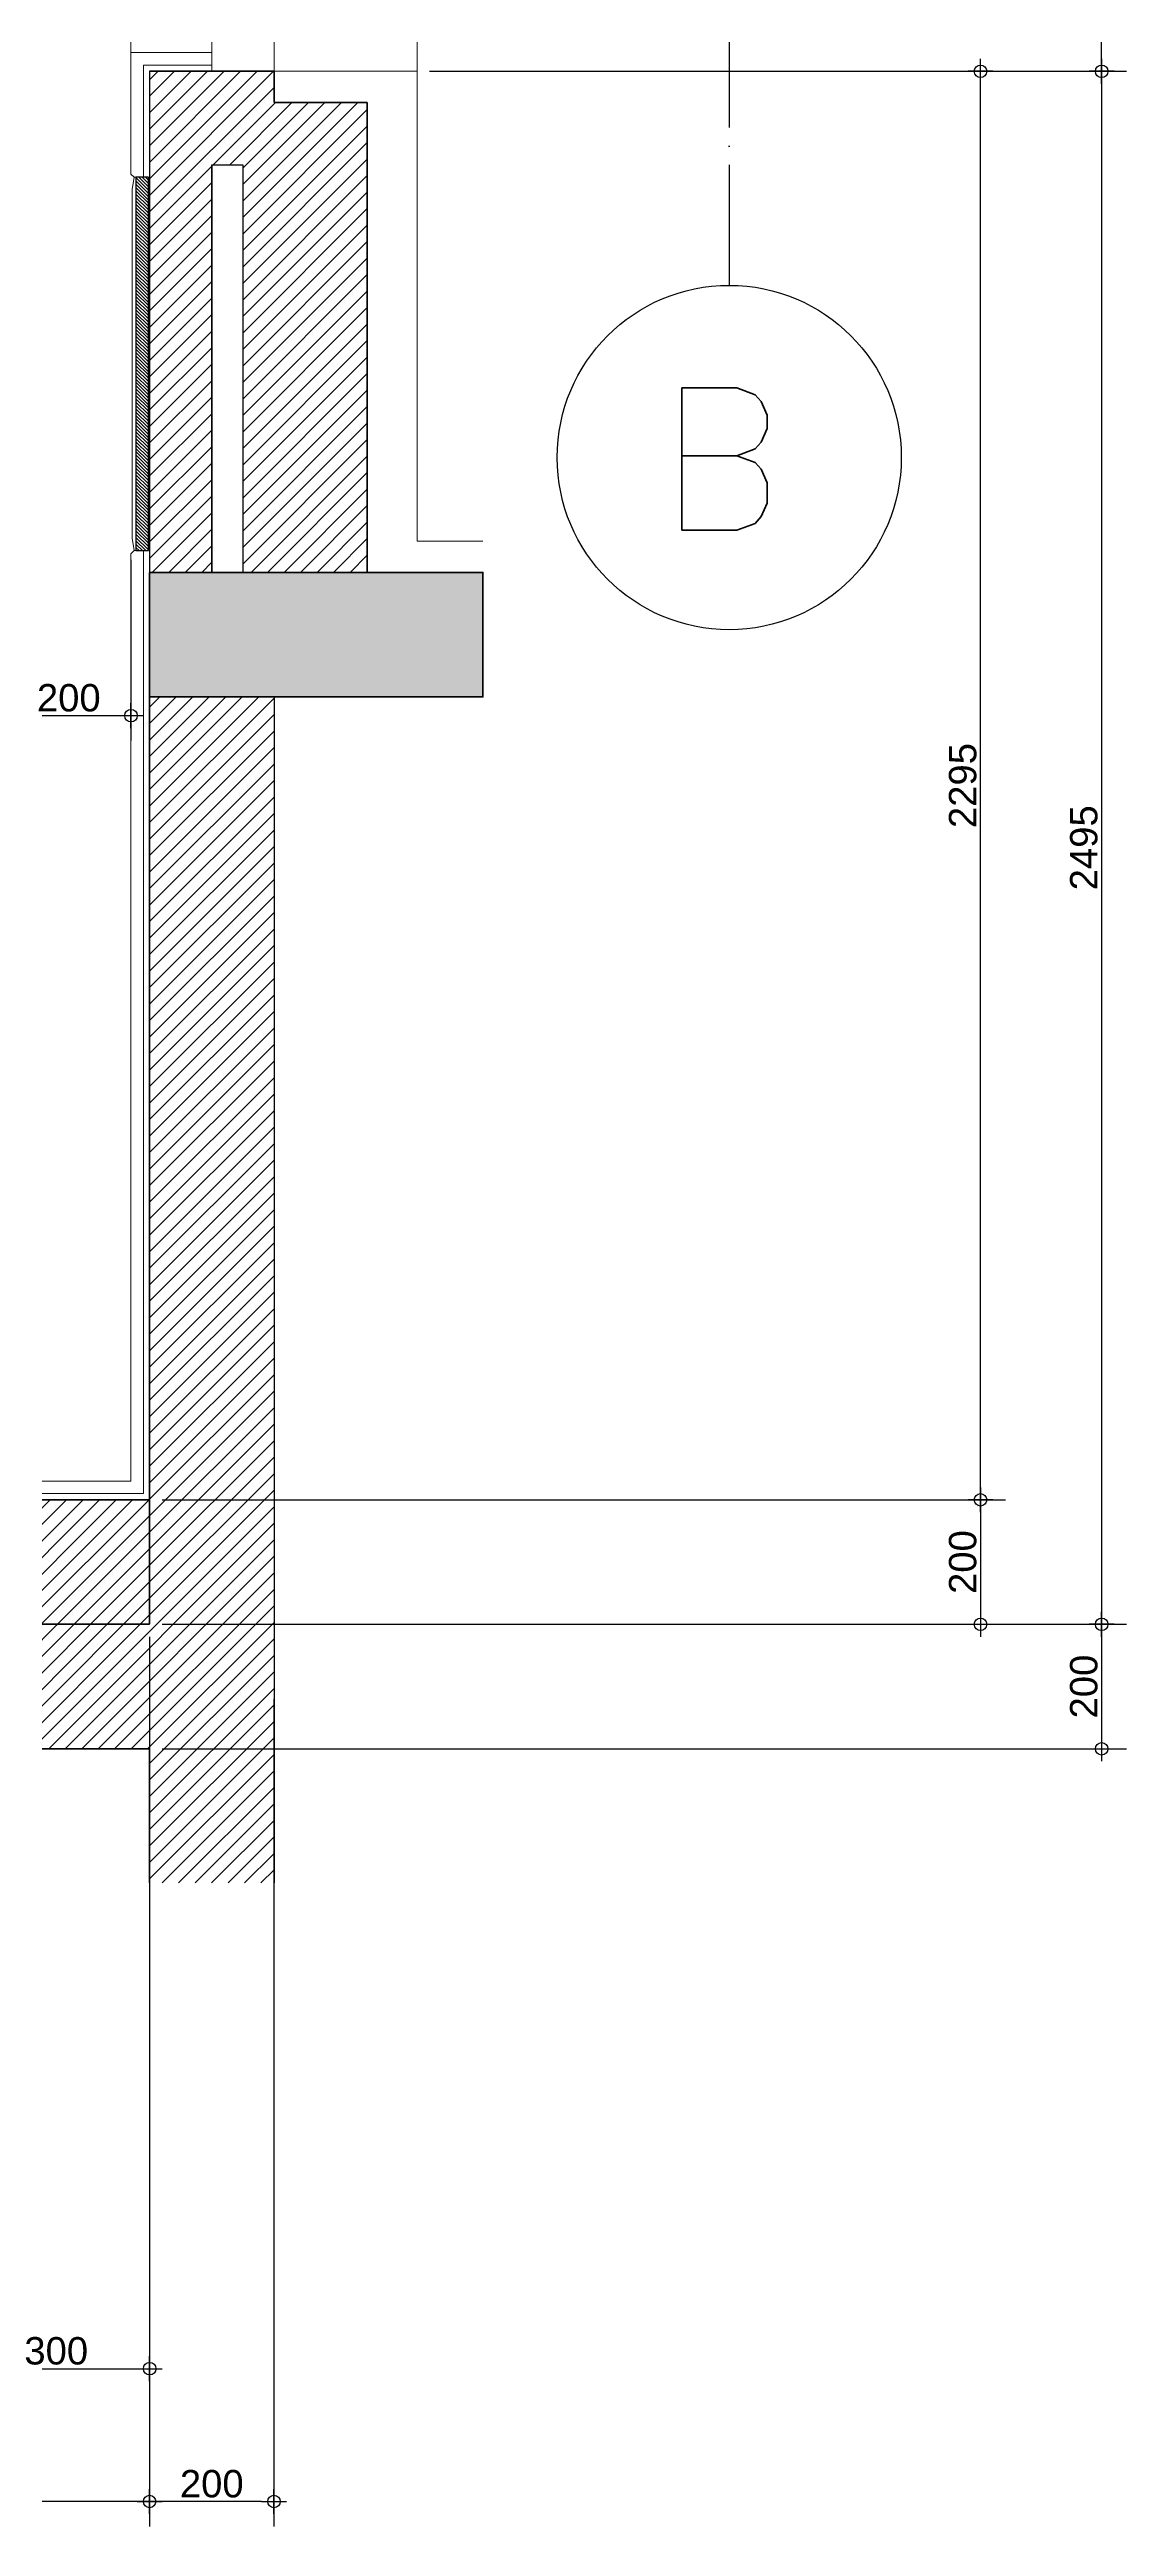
# Model space of a CAD drawing. Header units: inches. Extents: x 258415 to 640093, y 441672 to 945769.
# Drawn here: x 330929 to 332661, y 466265 to 470244 of the extents above; entities that cross this region are included whole.
import ezdxf

# ---------------------------------------------------------------- set-up
doc = ezdxf.new("R2010")
doc.units = ezdxf.units.IN
doc.header["$MEASUREMENT"] = 0
doc.linetypes.add('ACAD_ISO04W100', pattern=[30, 24, -3, 0, -3])
doc.linetypes.add('HIDDEN', pattern=[0.375, 0.25, -0.125])
for name, color, linetype in [('A-DIMESNION-1', 7, 'Continuous'), ('CQ Grg Gypsum', 41, 'Continuous'), ('CQ Wall plan', 3, 'Continuous'), ('CQ Wood Section', 60, 'Continuous'), ('Layer1', 1, 'Continuous'), ('xref grd floor$2$CQ Wall hatch_CHB', 8, 'Continuous')]:
    doc.layers.add(name, color=color, linetype=linetype)
for name, color, linetype, lineweight in [('A-GLAZ', 134, 'Continuous', 18), ('CQ Marble', 6, 'Continuous', 0), ('CQ Mirror-Glass', 4, 'Continuous', 0), ('CQ plan and elev dimension', 252, 'Continuous', 35), ('CQ wooh hatch', 8, 'HIDDEN', 18), ('xref grd floor$0$A-WALL-TILE', 8, 'Continuous', 9), ('xref grd floor$0$XREF-V2-GF_COLS$0$A-COLS', 5, 'Continuous', 40), ('xref grd floor$0$XREF-V2-GF_COLS$0$A-COLS-PATT', 253, 'Continuous', 20)]:
    doc.layers.add(name, color=color, linetype=linetype, lineweight=lineweight)
doc.styles.get("Standard").update_dxf_attribs({"font": 'arial.ttf'})
doc.styles.add('STYL-CONCEPT', font='romans.shx')
doc.dimstyles.new('CQ Anno', dxfattribs={"dimscale": 40, "dimtxt": 2.2, "dimasz": 0.75, "dimexe": 1, "dimexo": 0.5, "dimgap": 0.5, "dimtad": 1, "dimrnd": 1, "dimdsep": 46, "dimtxsty": 'Standard', "dimblk": 'x-04-bw-gf-dim-50$0$DIM12', "dimcen": 0.0025, "dimdle": 0.5, "dimclrd": 8, "dimclre": 8, "dimclrt": 2, "dimazin": 2, "dimtfac": 1, "dimtix": 1, "dimtmove": 1, "dimatfit": 0, "dimfxl": 50, "dimtolj": 1, "dimtzin": 0, "dimlwd": -1, "dimarcsym": 1})
pattern_1 = [(45, (0, 0), (-13.25825215, 13.25825215), [])]

# ---------------------------------------------------------------- blocks, each defined once
blk = doc.blocks.new('ff-12 wall plan')
at = {"layer": 'xref grd floor$0$XREF-V2-GF_COLS$0$A-COLS-PATT'}
blk.add_hatch(color=256, dxfattribs=at).paths.add_polyline_path([(312435.4, 469404.1), (312435.4, 469204.1), (312971.3, 469204.1), (312971.3, 469404.1)])
at = {"layer": 'xref grd floor$2$CQ Wall hatch_CHB'}
h = blk.add_hatch(dxfattribs=at)
h.set_pattern_fill('ANSI31,_O', color=8, scale=150)
h.set_pattern_definition(pattern_1)
h.paths.add_polyline_path([(312785.4, 469404.1), (312785.4, 470159.1), (312635.4, 470159.1), (312635.4, 470209.1), (312435.4, 470209.1), (312435.4, 469404.1), (312535.4, 469404.1), (312535.4, 470059.1), (312585.4, 470059.1), (312585.4, 469404.1)])
h = blk.add_hatch(dxfattribs=at)
h.set_pattern_fill('ANSI31,_O', color=8, scale=150)
h.set_pattern_definition(pattern_1)
h.paths.add_polyline_path([(312635.4, 469204.1), (312635.4, 467298.6), (312435.4, 467298.6), (312435.4, 467514.1), (308955.4, 467514.1), (308955.4, 467298.6), (308755.4, 467298.6), (308755.4, 467614.1), (308408.5, 467614.1), (308408.5, 467814.1), (308755.4, 467814.1), (308755.4, 468804.1), (308955.4, 468804.1), (308955.4, 467714.1), (312435.4, 467714.1), (312435.4, 469204.1)])
h = blk.add_hatch(dxfattribs=at)
h.set_pattern_fill('ANSI31,_O', color=8, scale=150)
h.set_pattern_definition(pattern_1)
h.paths.add_polyline_path([(310982, 467914.1), (311282.5, 467914.1), (311282.5, 467714.1), (310982, 467714.1)])
h.paths.add_polyline_path([(312135, 467914.1), (312435.4, 467914.1), (312435.4, 467714.1), (312135, 467714.1)])
at = {"layer": 'A-GLAZ', "elevation": 0}
for points in [[(312635.5, 471109.1), (312535.4, 471109.1), (312535.4, 470209.1), (312635.5, 470209.1)], [(312635.5, 470209.1), (312535.4, 470209.1), (312535.4, 470259.1), (312635.5, 470259.1)]]:
    blk.add_lwpolyline(points, close=True, dxfattribs=at)
at = {"layer": 'CQ Wall plan'}
for p, q in [((312435.4, 470209.1, 0), (312635.4, 470209.1, 0)), ((312435.4, 470209.1, 0), (312435.4, 469404.1, 0)), ((312635.4, 470209.1, 0), (312635.4, 470159.1, 0)), ((312635.4, 470159.1, 0), (312785.4, 470159.1, 0)), ((312785.4, 470159.1, 0), (312785.4, 469404.1, 0)), ((312535.4, 470059.1, 0), (312535.4, 469404.1, 0)), ((312535.4, 470059.1, 0), (312585.4, 470059.1, 0)), ((312585.4, 470059.1, 0), (312585.4, 469404.1, 0)), ((312435.4, 469204.1, 0), (312435.4, 467714.1, 0)), ((312635.4, 469204.1, 0), (312635.4, 467298.6, 0)), ((311301.4, 467714.1, 0), (312435.4, 467714.1, 0)), ((308955.4, 467514.1, 0), (312435.4, 467514.1, 0)), ((312435.4, 467514.1, 0), (312435.4, 467298.6, 0))]:
    blk.add_line(p, q, dxfattribs=at)
at = {"layer": 'CQ Wall plan', "elevation": 0}
for points in [[(312785.4, 469404.1), (312785.4, 470159.1), (312635.4, 470159.1), (312635.4, 470209.1), (312435.4, 470209.1), (312435.4, 469404.1), (312535.4, 469404.1), (312535.4, 470059.1), (312585.4, 470059.1), (312585.4, 469404.1)], [(312135, 467914.1), (312435.4, 467914.1), (312435.4, 467714.1), (312135, 467714.1)]]:
    blk.add_lwpolyline(points, close=True, dxfattribs=at)
for points in [[(310982, 467714.1), (312435.4, 467714.1), (312435.4, 469204.1), (312635.4, 469204.1), (312635.4, 467298.6)], [(312435.4, 467914.1), (312135, 467914.1), (312135, 467714.1), (311308, 467714.1), (311282.5, 467714.1), (311282.5, 467914.1), (310982, 467914.1)], [(312435.4, 467298.6), (312435.4, 467514.1), (308955.4, 467514.1), (308955.4, 467298.6)]]:
    blk.add_lwpolyline(points, dxfattribs=at)
at = {"layer": 'xref grd floor$0$A-WALL-TILE'}
for p, q in [((312865.4, 471734.1, 0), (312865.4, 469454.1, 0)), ((312635.4, 470209.1, 0), (312865.4, 470209.1, 0)), ((312865.4, 469454.1, 0), (312971.3, 469454.1, 0))]:
    blk.add_line(p, q, dxfattribs=at)
at = {"layer": 'xref grd floor$0$XREF-V2-GF_COLS$0$A-COLS', "elevation": 0}
blk.add_lwpolyline([(312435.4, 469404.1), (312435.4, 469204.1), (312971.3, 469204.1), (312971.3, 469404.1)], close=True, dxfattribs=at)
blk.add_lwpolyline([(312971.3, 469404.1), (312435.4, 469404.1), (312435.4, 469204.1), (312971.3, 469204.1)], dxfattribs=at)
blk = doc.blocks.new('ff-12 section line')
at = {"layer": 'Layer1', "linetype": 'ACAD_ISO04W100', "ltscale": 10}
blk.add_line((303553.9, 468882.5, 0), (303553.9, 468088.7, 0), dxfattribs=at)
at = {"layer": 'Layer1'}
blk.add_circle((303553.9, 467812.1, 0), 276.6, dxfattribs=at)
at = {"layer": 'Layer1', "style": 'STYL-CONCEPT'}
blk.add_text('B', height=228.5, dxfattribs=at).set_placement((303438.7, 467695.3, 0))
blk = doc.blocks.new('ff-12 marble')
at = {"layer": 'CQ Marble'}
for p, q in [((312405.4, 471079.1, 0), (312405.4, 470239.1, 0)), ((312535.4, 470239.1, 0), (312535.4, 470219.1, 0)), ((312405.4, 470044.1, 0), (312410.4, 470039.1, 0)), ((312410.4, 470039.1, 0), (312425.4, 470039.1, 0)), ((312405.4, 469434.1, 0), (312410.4, 469439.1, 0)), ((312410.4, 469439.1, 0), (312425.4, 469439.1, 0))]:
    blk.add_line(p, q, dxfattribs=at)
at = {"layer": 'CQ Marble', "elevation": 0}
for points in [[(312535.4, 470239.1), (312405.4, 470239.1), (312405.4, 470044.1)], [(312535.4, 470219.1), (312425.4, 470219.1), (312425.4, 470039.1)], [(312405.4, 469434.1), (312405.4, 467944.1), (312105, 467944.1), (312105, 467744.1), (311312.5, 467744.1), (311312.5, 467944.1), (311012, 467944.1), (311012, 469644.1), (310852, 469644.1), (310852, 467944.1)], [(312425.4, 469439.1), (312425.4, 467924.1), (312125, 467924.1), (312125, 467724.1), (311292.5, 467724.1), (311292.5, 467924.1), (310992, 467924.1), (310992, 469624.1), (310872, 469624.1), (310872, 467944.1)]]:
    blk.add_lwpolyline(points, dxfattribs=at)
blk = doc.blocks.new('x-04-bw-gf-dim-50$0$DIM12')
at = {"color": 8}
blk.add_line((-1, 0), (1, 0), dxfattribs=at)
blk.add_line((0, -1), (0, 1))
blk.add_circle((0, 0), 0.5)
blk = doc.blocks.new('*D329')
at = {"layer": 'A-DIMESNION-1', "color": 8, "lineweight": -2, "ltscale": 0.05, "transparency": 16777216}
for p, q in [((330789.4, 467694.1), (330789.4, 466478.2)), ((331089.9, 467694.1), (331089.9, 466478.2))]:
    blk.add_line(p, q, dxfattribs=at)
at = {"layer": 'A-DIMESNION-1', "color": 8, "ltscale": 0.05, "transparency": 16777216}
blk.add_line((330809.4, 466518.2), (331069.9, 466518.2), dxfattribs=at)
at = {"layer": 'Defpoints', "color": 0, "linetype": 'Continuous', "ltscale": 0.05, "transparency": 16777216}
for p in [(330789.4, 467714.1, 0), (331089.9, 467714.1, 0), (331089.9, 466518.2)]:
    blk.add_point(p, dxfattribs=at)
at = {"layer": 'A-DIMESNION-1', "color": 8, "linetype": 'Continuous', "ltscale": 0.05, "transparency": 16777216, "xscale": 20, "yscale": 20, "zscale": 20, "rotation": 180}
blk.add_blockref('x-04-bw-gf-dim-50$0$DIM12', (330789.4, 466518.2), dxfattribs=at)
at = {"layer": 'A-DIMESNION-1', "color": 8, "linetype": 'Continuous', "ltscale": 0.05, "transparency": 16777216, "xscale": 20, "yscale": 20, "zscale": 20}
blk.add_blockref('x-04-bw-gf-dim-50$0$DIM12', (331089.9, 466518.2), dxfattribs=at)
at = {"layer": 'A-DIMESNION-1', "color": 2, "linetype": 'Continuous', "ltscale": 0.05, "transparency": 16777216, "insert": (330939.7, 466546.7), "char_height": 44, "attachment_point": 5}
blk.add_mtext('\\A1;300', dxfattribs=at)
blk = doc.blocks.new('*D330')
at = {"layer": 'A-DIMESNION-1', "color": 8, "lineweight": -2, "ltscale": 0.05, "transparency": 16777216}
for p, q in [((327609.8, 467694.1), (327609.8, 466264.8)), ((331089.8, 467694.1), (331089.8, 466264.8))]:
    blk.add_line(p, q, dxfattribs=at)
at = {"layer": 'A-DIMESNION-1', "color": 8, "ltscale": 0.05, "transparency": 16777216}
blk.add_line((331069.8, 466304.8), (327629.8, 466304.8), dxfattribs=at)
at = {"layer": 'Defpoints', "color": 0, "linetype": 'Continuous', "ltscale": 0.05, "transparency": 16777216}
for p in [(327609.8, 467714.1, 0), (331089.8, 467714.1, 0), (327609.8, 466304.8)]:
    blk.add_point(p, dxfattribs=at)
at = {"layer": 'A-DIMESNION-1', "color": 8, "linetype": 'Continuous', "ltscale": 0.05, "transparency": 16777216, "xscale": 20, "yscale": 20, "zscale": 20, "rotation": 180}
blk.add_blockref('x-04-bw-gf-dim-50$0$DIM12', (327609.8, 466304.8), dxfattribs=at)
at = {"layer": 'A-DIMESNION-1', "color": 8, "linetype": 'Continuous', "ltscale": 0.05, "transparency": 16777216, "xscale": 20, "yscale": 20, "zscale": 20}
blk.add_blockref('x-04-bw-gf-dim-50$0$DIM12', (331089.8, 466304.8), dxfattribs=at)
at = {"layer": 'A-DIMESNION-1', "color": 2, "linetype": 'Continuous', "ltscale": 0.05, "transparency": 16777216, "insert": (329349.8, 466333.3), "char_height": 44, "attachment_point": 5}
blk.add_mtext('\\A1;3480', dxfattribs=at)
blk = doc.blocks.new('*D331')
at = {"layer": 'A-DIMESNION-1', "color": 8, "lineweight": -2, "ltscale": 0.05, "transparency": 16777216}
for p, q in [((331089.8, 467694.1), (331089.8, 466264.8)), ((331289.8, 467594.1), (331289.8, 466264.8))]:
    blk.add_line(p, q, dxfattribs=at)
at = {"layer": 'A-DIMESNION-1', "color": 8, "ltscale": 0.05, "transparency": 16777216}
blk.add_line((331269.8, 466304.8), (331109.8, 466304.8), dxfattribs=at)
at = {"layer": 'Defpoints', "color": 0, "linetype": 'Continuous', "ltscale": 0.05, "transparency": 16777216}
for p in [(331089.8, 467714.1, 0), (331289.8, 467614.1), (331089.8, 466304.8)]:
    blk.add_point(p, dxfattribs=at)
at = {"layer": 'A-DIMESNION-1', "color": 8, "linetype": 'Continuous', "ltscale": 0.05, "transparency": 16777216, "xscale": 20, "yscale": 20, "zscale": 20, "rotation": 180}
blk.add_blockref('x-04-bw-gf-dim-50$0$DIM12', (331089.8, 466304.8), dxfattribs=at)
at = {"layer": 'A-DIMESNION-1', "color": 8, "linetype": 'Continuous', "ltscale": 0.05, "transparency": 16777216, "xscale": 20, "yscale": 20, "zscale": 20}
blk.add_blockref('x-04-bw-gf-dim-50$0$DIM12', (331289.8, 466304.8), dxfattribs=at)
at = {"layer": 'A-DIMESNION-1', "color": 2, "linetype": 'Continuous', "ltscale": 0.05, "transparency": 16777216, "insert": (331189.8, 466333.2), "char_height": 44, "attachment_point": 5}
blk.add_mtext('\\A1;200', dxfattribs=at)
blk = doc.blocks.new('*D352')
at = {"layer": 'A-DIMESNION-1', "color": 8, "lineweight": -2, "ltscale": 0.05, "transparency": 16777216}
for p, q in [((331539.8, 470209.1), (332660.6, 470209.1)), ((331843.4, 467714.1), (332660.6, 467714.1))]:
    blk.add_line(p, q, dxfattribs=at)
at = {"layer": 'A-DIMESNION-1', "color": 8, "ltscale": 0.05, "transparency": 16777216}
blk.add_line((332620.6, 470189.1), (332620.6, 467734.1), dxfattribs=at)
at = {"layer": 'Defpoints', "color": 0, "linetype": 'Continuous', "ltscale": 0.05, "transparency": 16777216}
for p in [(331519.8, 470209.1, 0), (331823.4, 467714.1), (332620.6, 467714.1)]:
    blk.add_point(p, dxfattribs=at)
at = {"layer": 'A-DIMESNION-1', "color": 8, "linetype": 'Continuous', "ltscale": 0.05, "transparency": 16777216, "xscale": 20, "yscale": 20, "zscale": 20}
for p, rotation in [((332620.6, 470209.1), 90), ((332620.6, 467714.1), 270)]:
    blk.add_blockref('x-04-bw-gf-dim-50$0$DIM12', p, dxfattribs=dict(at, rotation=rotation))
at = {"layer": 'A-DIMESNION-1', "color": 2, "linetype": 'Continuous', "ltscale": 0.05, "transparency": 16777216, "insert": (332592.1, 468961.6), "char_height": 44, "attachment_point": 5, "rotation": 90}
blk.add_mtext('\\A1;2495', dxfattribs=at)
blk = doc.blocks.new('*D353')
at = {"layer": 'A-DIMESNION-1', "color": 8, "lineweight": -2, "ltscale": 0.05, "transparency": 16777216}
for p, q in [((331539.8, 471109.1), (332660.6, 471109.1)), ((331539.8, 470209.1), (332660.6, 470209.1))]:
    blk.add_line(p, q, dxfattribs=at)
at = {"layer": 'A-DIMESNION-1', "color": 8, "ltscale": 0.05, "transparency": 16777216}
blk.add_line((332620.6, 470229.1), (332620.6, 471089.1), dxfattribs=at)
at = {"layer": 'Defpoints', "color": 0, "linetype": 'Continuous', "ltscale": 0.05, "transparency": 16777216}
for p in [(331519.8, 471109.1, 0), (332620.6, 471109.1), (331519.8, 470209.1, 0)]:
    blk.add_point(p, dxfattribs=at)
at = {"layer": 'A-DIMESNION-1', "color": 8, "linetype": 'Continuous', "ltscale": 0.05, "transparency": 16777216, "xscale": 20, "yscale": 20, "zscale": 20}
for p, rotation in [((332620.6, 471109.1), 90), ((332620.6, 470209.1), 270)]:
    blk.add_blockref('x-04-bw-gf-dim-50$0$DIM12', p, dxfattribs=dict(at, rotation=rotation))
at = {"layer": 'A-DIMESNION-1', "color": 2, "linetype": 'Continuous', "ltscale": 0.05, "transparency": 16777216, "insert": (332592.1, 470659.1), "char_height": 44, "attachment_point": 5, "rotation": 90}
blk.add_mtext('\\A1;900', dxfattribs=at)
blk = doc.blocks.new('*D354')
at = {"layer": 'A-DIMESNION-1', "color": 8, "lineweight": -2, "ltscale": 0.05, "transparency": 16777216}
for p, q in [((331109.9, 467714.1), (332660.6, 467714.1)), ((331109.9, 467514.1), (332660.6, 467514.1))]:
    blk.add_line(p, q, dxfattribs=at)
at = {"layer": 'A-DIMESNION-1', "color": 8, "ltscale": 0.05, "transparency": 16777216}
blk.add_line((332620.6, 467694.1), (332620.6, 467534.1), dxfattribs=at)
at = {"layer": 'Defpoints', "color": 0, "linetype": 'Continuous', "ltscale": 0.05, "transparency": 16777216}
for p in [(331089.9, 467714.1, 0), (331089.9, 467514.1, 0), (332620.6, 467514.1)]:
    blk.add_point(p, dxfattribs=at)
at = {"layer": 'A-DIMESNION-1', "color": 8, "linetype": 'Continuous', "ltscale": 0.05, "transparency": 16777216, "xscale": 20, "yscale": 20, "zscale": 20}
for p, rotation in [((332620.6, 467714.1), 90), ((332620.6, 467514.1), 270)]:
    blk.add_blockref('x-04-bw-gf-dim-50$0$DIM12', p, dxfattribs=dict(at, rotation=rotation))
at = {"layer": 'A-DIMESNION-1', "color": 2, "linetype": 'Continuous', "ltscale": 0.05, "transparency": 16777216, "insert": (332592.1, 467614.1), "char_height": 44, "attachment_point": 5, "rotation": 90}
blk.add_mtext('\\A1;200', dxfattribs=at)
blk = doc.blocks.new('*D355')
at = {"layer": 'A-DIMESNION-1', "color": 8, "lineweight": -2, "ltscale": 0.05, "transparency": 16777216}
for p, q in [((331109.8, 467914.1), (332465.9, 467914.1)), ((331109.9, 467714.1), (332465.9, 467714.1))]:
    blk.add_line(p, q, dxfattribs=at)
at = {"layer": 'A-DIMESNION-1', "color": 8, "ltscale": 0.05, "transparency": 16777216}
blk.add_line((332425.9, 467894.1), (332425.9, 467734.1), dxfattribs=at)
at = {"layer": 'Defpoints', "color": 0, "linetype": 'Continuous', "ltscale": 0.05, "transparency": 16777216}
for p in [(331089.8, 467914.1, 0), (331089.9, 467714.1, 0), (332425.9, 467714.1)]:
    blk.add_point(p, dxfattribs=at)
at = {"layer": 'A-DIMESNION-1', "color": 8, "linetype": 'Continuous', "ltscale": 0.05, "transparency": 16777216, "xscale": 20, "yscale": 20, "zscale": 20}
for p, rotation in [((332425.9, 467914.1), 90), ((332425.9, 467714.1), 270)]:
    blk.add_blockref('x-04-bw-gf-dim-50$0$DIM12', p, dxfattribs=dict(at, rotation=rotation))
at = {"layer": 'A-DIMESNION-1', "color": 2, "linetype": 'Continuous', "ltscale": 0.05, "transparency": 16777216, "insert": (332397.4, 467814.1), "char_height": 44, "attachment_point": 5, "rotation": 90}
blk.add_mtext('\\A1;200', dxfattribs=at)
blk = doc.blocks.new('*D356')
at = {"layer": 'A-DIMESNION-1', "color": 8, "lineweight": -2, "ltscale": 0.05, "transparency": 16777216}
for p, q in [((331539.8, 470209.1), (332465.9, 470209.1)), ((331223.4, 467914.1), (332465.9, 467914.1))]:
    blk.add_line(p, q, dxfattribs=at)
at = {"layer": 'A-DIMESNION-1', "color": 8, "ltscale": 0.05, "transparency": 16777216}
blk.add_line((332425.9, 467934.1), (332425.9, 470189.1), dxfattribs=at)
at = {"layer": 'Defpoints', "color": 0, "linetype": 'Continuous', "ltscale": 0.05, "transparency": 16777216}
for p in [(331519.8, 470209.1, 0), (332425.9, 470209.1), (331203.4, 467914.1, 0)]:
    blk.add_point(p, dxfattribs=at)
at = {"layer": 'A-DIMESNION-1', "color": 8, "linetype": 'Continuous', "ltscale": 0.05, "transparency": 16777216, "xscale": 20, "yscale": 20, "zscale": 20}
for p, rotation in [((332425.9, 470209.1), 90), ((332425.9, 467914.1), 270)]:
    blk.add_blockref('x-04-bw-gf-dim-50$0$DIM12', p, dxfattribs=dict(at, rotation=rotation))
at = {"layer": 'A-DIMESNION-1', "color": 2, "linetype": 'Continuous', "ltscale": 0.05, "transparency": 16777216, "insert": (332397.4, 469061.6), "char_height": 44, "attachment_point": 5, "rotation": 90}
blk.add_mtext('\\A1;2295', dxfattribs=at)
blk = doc.blocks.new('*D368')
at = {"layer": 'A-DIMESNION-1', "color": 8, "lineweight": -2, "ltscale": 0.05, "transparency": 16777216}
for p, q in [((330859.9, 469624.1), (330859.9, 469134)), ((331059.9, 469424.1), (331059.9, 469134))]:
    blk.add_line(p, q, dxfattribs=at)
at = {"layer": 'A-DIMESNION-1', "color": 8, "ltscale": 0.05, "transparency": 16777216}
blk.add_line((330879.9, 469174), (331039.9, 469174), dxfattribs=at)
at = {"layer": 'Defpoints', "color": 0, "linetype": 'Continuous', "ltscale": 0.05, "transparency": 16777216}
for p in [(330859.9, 469644.1, 0), (331059.9, 469444.1, 0), (331059.9, 469174)]:
    blk.add_point(p, dxfattribs=at)
at = {"layer": 'A-DIMESNION-1', "color": 8, "linetype": 'Continuous', "ltscale": 0.05, "transparency": 16777216, "xscale": 20, "yscale": 20, "zscale": 20, "rotation": 180}
blk.add_blockref('x-04-bw-gf-dim-50$0$DIM12', (330859.9, 469174), dxfattribs=at)
at = {"layer": 'A-DIMESNION-1', "color": 8, "linetype": 'Continuous', "ltscale": 0.05, "transparency": 16777216, "xscale": 20, "yscale": 20, "zscale": 20}
blk.add_blockref('x-04-bw-gf-dim-50$0$DIM12', (331059.9, 469174), dxfattribs=at)
at = {"layer": 'A-DIMESNION-1', "color": 2, "linetype": 'Continuous', "ltscale": 0.05, "transparency": 16777216, "insert": (330959.9, 469202.4), "char_height": 44, "attachment_point": 5}
blk.add_mtext('\\A1;200', dxfattribs=at)

msp = doc.modelspace()

# ---------------------------------------------------------------- hatches: boundary and pattern name
at = {"layer": 'CQ wooh hatch', "linetype": 'ByBlock'}
h = msp.add_hatch(dxfattribs=at)
h.set_pattern_fill('ANSI31', color=256, scale=30, angle=-270)
h.set_pattern_definition([(135, (766917.0306, 974459.0723), (-2.65165043, -2.65165043), [])])
h.paths.add_polyline_path([(331087.914, 470039.03), (331067.914, 470039.03), (331067.914, 469439.03), (331087.914, 469439.03)])

# ---------------------------------------------------------------- linework, layer by layer
at = {"layer": 'CQ Mirror-Glass', "elevation": 0}
msp.add_lwpolyline([(331061.917, 470019.116), (331061.914, 469459.052, 0.03723969), (331061.917, 469459.007), (331064.914, 469439.03), (331067.914, 469439.03), (331067.914, 470039.094), (331067.914, 470039.094), (331064.914, 470039.094), (331061.917, 470019.116, 0.03723969), (331061.914, 470019.072)], format="xyb", close=True, dxfattribs=at)
at = {"layer": 'CQ Wood Section', "elevation": 0}
msp.add_lwpolyline([(331067.914, 469439.03), (331087.914, 469439.03), (331087.914, 470039.102), (331067.914, 470039.102)], close=True, dxfattribs=at)

# ---------------------------------------------------------------- block references
at = {"layer": 'CQ Grg Gypsum'}
msp.add_blockref('ff-12 marble', (18654.478, 0), dxfattribs=at)
at = {"layer": 'CQ plan and elev dimension'}
msp.add_blockref('ff-12 section line', (28467.898, 1776.576, 0), dxfattribs=at)
at = {"layer": 'CQ Wall plan'}
msp.add_blockref('ff-12 wall plan', (18654.478, 0), dxfattribs=at)

# ---------------------------------------------------------------- dimensions: what is measured, and where the dimension line sits
at = {"layer": 'A-DIMESNION-1', "color": 64, "linetype": 'Continuous', "ltscale": 0.05}
for base, p1, p2, angle, picture, middle in [((332620.589, 471109.094), (331519.843, 470209.094, 0), (331519.843, 471109.094, 0), 270, '*D353', (332592.124, 470659.094)), ((332425.901, 470209.094), (331203.435, 467914.128, 0), (331519.843, 470209.094, 0), 270, '*D356', (332397.435, 469061.611)), ((332620.589, 467714.094), (331519.843, 470209.094, 0), (331823.435, 467714.094), 90, '*D352', (332592.124, 468961.594)), ((331059.914, 469173.959), (330859.914, 469644.094, 0), (331059.914, 469444.094, 0), 180, '*D368', (330959.914, 469202.424)), ((332425.901, 467714.094), (331089.843, 467914.094, 0), (331089.914, 467714.094, 0), 90, '*D355', (332397.435, 467814.094)), ((332620.589, 467514.094), (331089.914, 467714.094, 0), (331089.914, 467514.094, 0), 90, '*D354', (332592.124, 467614.094)), ((331089.914, 466518.174, 0), (330789.414, 467714.094, 0), (331089.914, 467714.094, 0), 180, '*D329', (330939.664, 466546.654, 0))]:
    dim = msp.add_linear_dim(base=base, p1=p1, p2=p2, angle=angle, dimstyle='CQ Anno', override={"dimscale": 0, "dimasz": 1, "dimexe": 2, "dimexo": 1, "dimgap": 0.3, "dimcen": 0.005}, dxfattribs=at)
    dim.commit()
    dim.dimension.update_dxf_attribs({"geometry": picture, "text_midpoint": middle})
for base, p1, p2, picture, middle in [((327609.843, 466304.779, 0), (331089.843, 467714.094, 0), (327609.843, 467714.093, 0), '*D330', (329349.843, 466333.259, 0)), ((331089.843, 466304.779, 0), (331289.843, 467614.094, 0), (331089.843, 467714.093, 0), '*D331', (331189.843, 466333.244, 0))]:
    dim = msp.add_linear_dim(base=base, p1=p1, p2=p2, dimstyle='CQ Anno', override={"dimscale": 0, "dimasz": 1, "dimexe": 2, "dimexo": 1, "dimgap": 0.3, "dimcen": 0.005}, dxfattribs=at)
    dim.commit()
    dim.dimension.update_dxf_attribs({"geometry": picture, "text_midpoint": middle})

doc.saveas('drawing.dxf')
